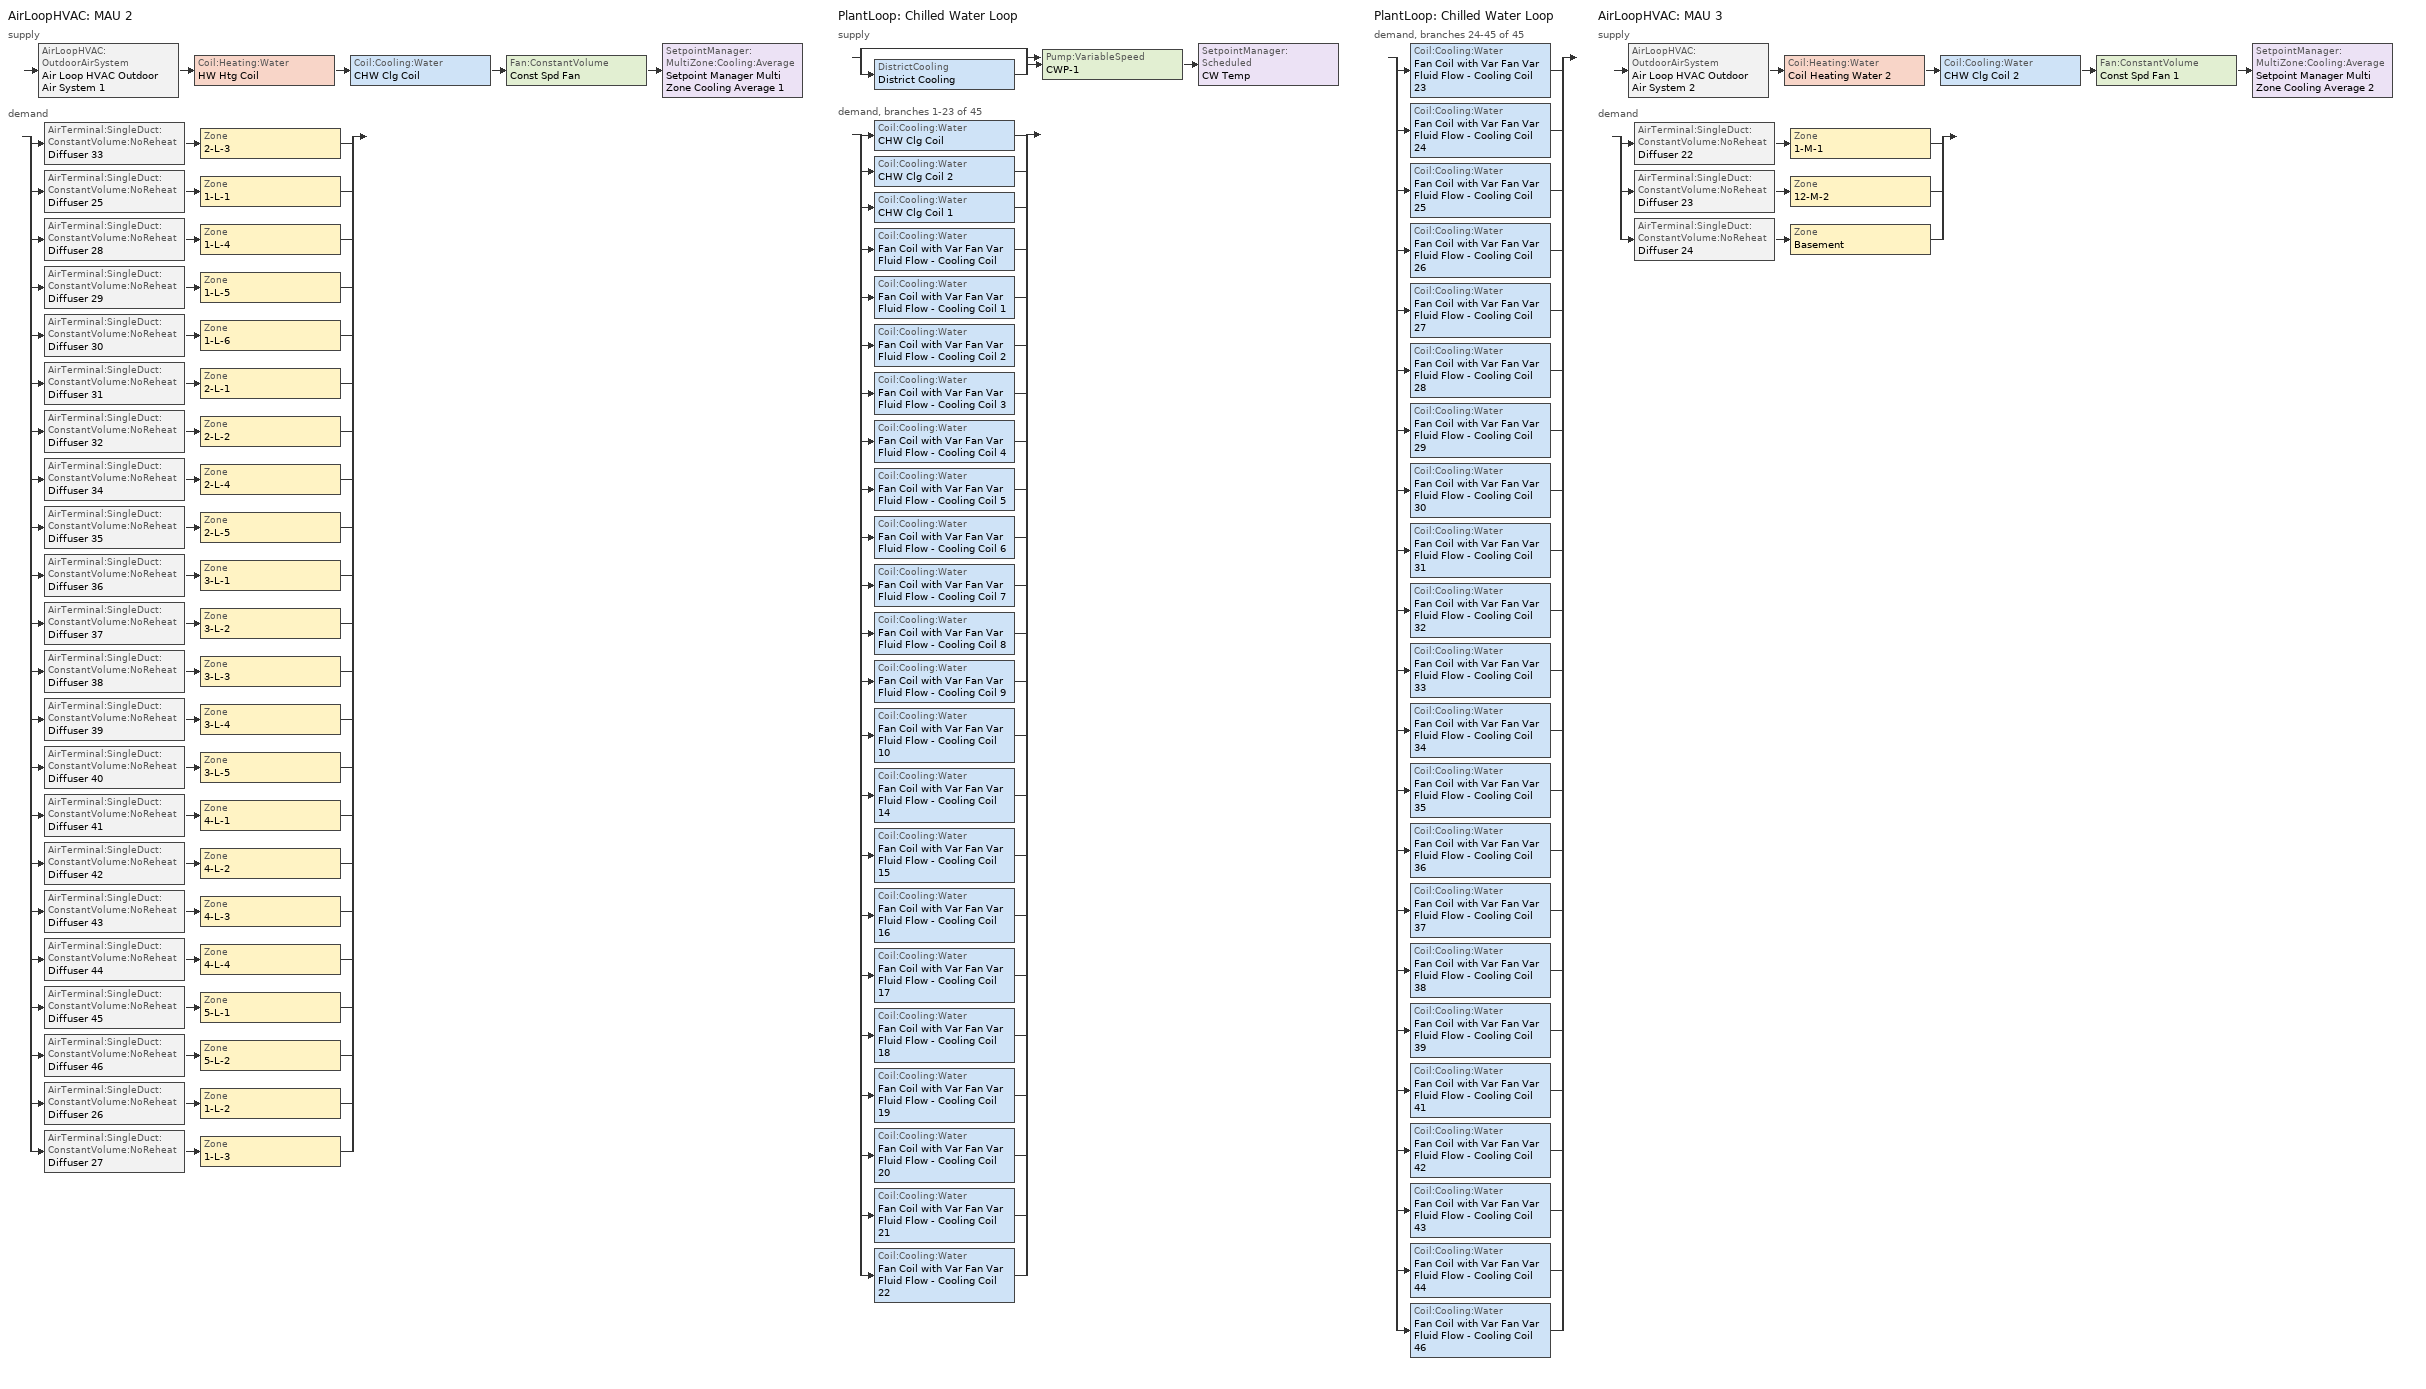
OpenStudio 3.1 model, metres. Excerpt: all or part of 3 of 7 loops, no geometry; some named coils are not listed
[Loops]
AirLoopHVAC 'MAU 2'
 supply: AirLoopHVAC:OutdoorAirSystem 'Air Loop HVAC Outdoor Air System 1' > Coil:Heating:Water 'HW Htg Coil' > Coil:Cooling:Water 'CHW Clg Coil' > Fan:ConstantVolume 'Const Spd Fan' > SetpointManager:MultiZone:Cooling:Average 'Setpoint Manager Multi Zone Cooling Average 1'
 demand: split
  | AirTerminal:SingleDuct:ConstantVolume:NoReheat 'Diffuser 33' > Zone '2-L-3'
  | AirTerminal:SingleDuct:ConstantVolume:NoReheat 'Diffuser 25' > Zone '1-L-1'
  | AirTerminal:SingleDuct:ConstantVolume:NoReheat 'Diffuser 28' > Zone '1-L-4'
  | AirTerminal:SingleDuct:ConstantVolume:NoReheat 'Diffuser 29' > Zone '1-L-5'
  | AirTerminal:SingleDuct:ConstantVolume:NoReheat 'Diffuser 30' > Zone '1-L-6'
  | AirTerminal:SingleDuct:ConstantVolume:NoReheat 'Diffuser 31' > Zone '2-L-1'
  | AirTerminal:SingleDuct:ConstantVolume:NoReheat 'Diffuser 32' > Zone '2-L-2'
  | AirTerminal:SingleDuct:ConstantVolume:NoReheat 'Diffuser 34' > Zone '2-L-4'
  | AirTerminal:SingleDuct:ConstantVolume:NoReheat 'Diffuser 35' > Zone '2-L-5'
  | AirTerminal:SingleDuct:ConstantVolume:NoReheat 'Diffuser 36' > Zone '3-L-1'
  | AirTerminal:SingleDuct:ConstantVolume:NoReheat 'Diffuser 37' > Zone '3-L-2'
  | AirTerminal:SingleDuct:ConstantVolume:NoReheat 'Diffuser 38' > Zone '3-L-3'
  | AirTerminal:SingleDuct:ConstantVolume:NoReheat 'Diffuser 39' > Zone '3-L-4'
  | AirTerminal:SingleDuct:ConstantVolume:NoReheat 'Diffuser 40' > Zone '3-L-5'
  | AirTerminal:SingleDuct:ConstantVolume:NoReheat 'Diffuser 41' > Zone '4-L-1'
  | AirTerminal:SingleDuct:ConstantVolume:NoReheat 'Diffuser 42' > Zone '4-L-2'
  | AirTerminal:SingleDuct:ConstantVolume:NoReheat 'Diffuser 43' > Zone '4-L-3'
  | AirTerminal:SingleDuct:ConstantVolume:NoReheat 'Diffuser 44' > Zone '4-L-4'
  | AirTerminal:SingleDuct:ConstantVolume:NoReheat 'Diffuser 45' > Zone '5-L-1'
  | AirTerminal:SingleDuct:ConstantVolume:NoReheat 'Diffuser 46' > Zone '5-L-2'
  | AirTerminal:SingleDuct:ConstantVolume:NoReheat 'Diffuser 26' > Zone '1-L-2'
  | AirTerminal:SingleDuct:ConstantVolume:NoReheat 'Diffuser 27' > Zone '1-L-3'
PlantLoop 'Chilled Water Loop'
 supply: split
  | bypass
  | DistrictCooling 'District Cooling'
  join > Pump:VariableSpeed 'CWP-1' > SetpointManager:Scheduled 'CW Temp'
 demand, branches 1-23 of 45: split
  | Coil:Cooling:Water 'CHW Clg Coil'
  | Coil:Cooling:Water 'CHW Clg Coil 2'
  | Coil:Cooling:Water 'CHW Clg Coil 1'
  | Coil:Cooling:Water 'Fan Coil with Var Fan Var Fluid Flow - Cooling Coil'
  | Coil:Cooling:Water 'Fan Coil with Var Fan Var Fluid Flow - Cooling Coil 1'
  | Coil:Cooling:Water 'Fan Coil with Var Fan Var Fluid Flow - Cooling Coil 2'
  | Coil:Cooling:Water 'Fan Coil with Var Fan Var Fluid Flow - Cooling Coil 3'
  | Coil:Cooling:Water 'Fan Coil with Var Fan Var Fluid Flow - Cooling Coil 4'
  | Coil:Cooling:Water 'Fan Coil with Var Fan Var Fluid Flow - Cooling Coil 5'
  | Coil:Cooling:Water 'Fan Coil with Var Fan Var Fluid Flow - Cooling Coil 6'
  | Coil:Cooling:Water 'Fan Coil with Var Fan Var Fluid Flow - Cooling Coil 7'
  | Coil:Cooling:Water 'Fan Coil with Var Fan Var Fluid Flow - Cooling Coil 8'
  | Coil:Cooling:Water 'Fan Coil with Var Fan Var Fluid Flow - Cooling Coil 9'
  | Coil:Cooling:Water 'Fan Coil with Var Fan Var Fluid Flow - Cooling Coil 10'
  | Coil:Cooling:Water 'Fan Coil with Var Fan Var Fluid Flow - Cooling Coil 14'
  | Coil:Cooling:Water 'Fan Coil with Var Fan Var Fluid Flow - Cooling Coil 15'
  | Coil:Cooling:Water 'Fan Coil with Var Fan Var Fluid Flow - Cooling Coil 16'
  | Coil:Cooling:Water 'Fan Coil with Var Fan Var Fluid Flow - Cooling Coil 17'
  | Coil:Cooling:Water 'Fan Coil with Var Fan Var Fluid Flow - Cooling Coil 18'
  | Coil:Cooling:Water 'Fan Coil with Var Fan Var Fluid Flow - Cooling Coil 19'
  | Coil:Cooling:Water 'Fan Coil with Var Fan Var Fluid Flow - Cooling Coil 20'
  | Coil:Cooling:Water 'Fan Coil with Var Fan Var Fluid Flow - Cooling Coil 21'
  | Coil:Cooling:Water 'Fan Coil with Var Fan Var Fluid Flow - Cooling Coil 22'
PlantLoop 'Chilled Water Loop'
 demand, branches 24-45 of 45: split
  | Coil:Cooling:Water 'Fan Coil with Var Fan Var Fluid Flow - Cooling Coil 23'
  | Coil:Cooling:Water 'Fan Coil with Var Fan Var Fluid Flow - Cooling Coil 24'
  | Coil:Cooling:Water 'Fan Coil with Var Fan Var Fluid Flow - Cooling Coil 25'
  | Coil:Cooling:Water 'Fan Coil with Var Fan Var Fluid Flow - Cooling Coil 26'
  | Coil:Cooling:Water 'Fan Coil with Var Fan Var Fluid Flow - Cooling Coil 27'
  | Coil:Cooling:Water 'Fan Coil with Var Fan Var Fluid Flow - Cooling Coil 28'
  | Coil:Cooling:Water 'Fan Coil with Var Fan Var Fluid Flow - Cooling Coil 29'
  | Coil:Cooling:Water 'Fan Coil with Var Fan Var Fluid Flow - Cooling Coil 30'
  | Coil:Cooling:Water 'Fan Coil with Var Fan Var Fluid Flow - Cooling Coil 31'
  | Coil:Cooling:Water 'Fan Coil with Var Fan Var Fluid Flow - Cooling Coil 32'
  | Coil:Cooling:Water 'Fan Coil with Var Fan Var Fluid Flow - Cooling Coil 33'
  | Coil:Cooling:Water 'Fan Coil with Var Fan Var Fluid Flow - Cooling Coil 34'
  | Coil:Cooling:Water 'Fan Coil with Var Fan Var Fluid Flow - Cooling Coil 35'
  | Coil:Cooling:Water 'Fan Coil with Var Fan Var Fluid Flow - Cooling Coil 36'
  | Coil:Cooling:Water 'Fan Coil with Var Fan Var Fluid Flow - Cooling Coil 37'
  | Coil:Cooling:Water 'Fan Coil with Var Fan Var Fluid Flow - Cooling Coil 38'
  | Coil:Cooling:Water 'Fan Coil with Var Fan Var Fluid Flow - Cooling Coil 39'
  | Coil:Cooling:Water 'Fan Coil with Var Fan Var Fluid Flow - Cooling Coil 41'
  | Coil:Cooling:Water 'Fan Coil with Var Fan Var Fluid Flow - Cooling Coil 42'
  | Coil:Cooling:Water 'Fan Coil with Var Fan Var Fluid Flow - Cooling Coil 43'
  | Coil:Cooling:Water 'Fan Coil with Var Fan Var Fluid Flow - Cooling Coil 44'
  | Coil:Cooling:Water 'Fan Coil with Var Fan Var Fluid Flow - Cooling Coil 46'
AirLoopHVAC 'MAU 3'
 supply: AirLoopHVAC:OutdoorAirSystem 'Air Loop HVAC Outdoor Air System 2' > Coil:Heating:Water 'Coil Heating Water 2' > Coil:Cooling:Water 'CHW Clg Coil 2' > Fan:ConstantVolume 'Const Spd Fan 1' > SetpointManager:MultiZone:Cooling:Average 'Setpoint Manager Multi Zone Cooling Average 2'
 demand: split
  | AirTerminal:SingleDuct:ConstantVolume:NoReheat 'Diffuser 22' > Zone '1-M-1'
  | AirTerminal:SingleDuct:ConstantVolume:NoReheat 'Diffuser 23' > Zone '12-M-2'
  | AirTerminal:SingleDuct:ConstantVolume:NoReheat 'Diffuser 24' > Zone 'Basement'
[Sizing:Zone] Zone Cooling Design Supply Air Temperature Input Method=SupplyAirTemperature; Zone Cooling Design Supply Air Temperature {C}=12.7778; Zone Cooling Design Supply Air Temperature Difference {deltaC}=11.11; Zone Heating Design Supply Air Temperature Input Method=SupplyAirTemperature; Zone Heating Design Supply Air Temperature {C}=30; Zone Heating Design Supply Air Temperature Difference {deltaC}=11.11; Zone Cooling Design Supply Air Humidity Ratio {kg-H2O/kg-air}=0.0085; Zone Heating Design Supply Air Humidity Ratio {kg-H2O/kg-air}=0.008; Cooling Design Air Flow Method=DesignDay; Cooling Design Air Flow Rate {m3/s}=0.142056; Cooling Minimum Air Flow per Zone Floor Area {m3/s-m2}=0.0880872; Cooling Minimum Air Flow {m3/s}=0.141867; Heating Design Air Flow Method=DesignDay; Heating Design Air Flow Rate {m3/s}=0.142056; Heating Maximum Air Flow per Zone Floor Area {m3/s-m2}=0.235001; Heating Maximum Air Flow {m3/s}=0.141867; Account for Dedicated Outdoor Air System=No; Dedicated Outdoor Air System Control Strategy=NeutralSupplyAir; Dedicated Outdoor Air Low Setpoint Temperature for Design {C}=autosize; Dedicated Outdoor Air High Setpoint Temperature for Design {C}=autosize
1-L-1; 1-L-2; 1-L-3; 12-M-2; 1-L-5; 1-L-4; 1-L-6; 1-M-1; 2-L-2; 2-L-5; 2-L-1; 2-L-4; 2-L-3; 3-L-4; 3-L-3; 3-L-2; 3-L-1; 3-L-5; 4-L-2; 4-L-1; 4-L-3; 4-L-4; 5-L-1; 5-L-2; Basement
[Zone equipment]
1-L-1: Fan Coil with Var Fan Var Fluid Flow, Diffuser 25, Natural Ventilation
1-L-2: Fan Coil with Var Fan Var Fluid Flow 27, Diffuser 26, Natural Ventilation 40
1-L-3: Fan Coil with Var Fan Var Fluid Flow 28, Diffuser 27, Natural Ventilation 22
12-M-2: Diffuser 23, Natural Ventilation 31
1-L-5: Fan Coil with Var Fan Var Fluid Flow 36, Diffuser 29, Natural Ventilation 39
1-L-4: Fan Coil with Var Fan Var Fluid Flow 33, Diffuser 28, Natural Ventilation 24
1-L-6: Fan Coil with Var Fan Var Fluid Flow 39, Diffuser 30, Natural Ventilation 26
1-M-1: Diffuser 22, Natural Ventilation 41
2-L-2: Fan Coil with Var Fan Var Fluid Flow 46, Diffuser 32, Natural Ventilation 32
2-L-5: Fan Coil with Var Fan Var Fluid Flow 41, Diffuser 35, Natural Ventilation 25
2-L-1: Fan Coil with Var Fan Var Fluid Flow 34, Diffuser 31, Natural Ventilation 27
2-L-4: Fan Coil with Var Fan Var Fluid Flow 20, Diffuser 34, Natural Ventilation 44
2-L-3: Fan Coil with Var Fan Var Fluid Flow 14, Diffuser 33, Natural Ventilation 36
3-L-4: Fan Coil with Var Fan Var Fluid Flow 25, Diffuser 39, Natural Ventilation 35
3-L-3: Fan Coil with Var Fan Var Fluid Flow 6, Diffuser 38, Natural Ventilation 38
3-L-2: Fan Coil with Var Fan Var Fluid Flow 15, Diffuser 37, Natural Ventilation 10
3-L-1: Fan Coil with Var Fan Var Fluid Flow 21, Diffuser 36, Natural Ventilation 6
3-L-5: Fan Coil with Var Fan Var Fluid Flow 17, Diffuser 40, Natural Ventilation 8
4-L-2: Fan Coil with Var Fan Var Fluid Flow 24, Diffuser 42, Natural Ventilation 2
4-L-1: Fan Coil with Var Fan Var Fluid Flow 26, Diffuser 41, Natural Ventilation 16
4-L-3: Fan Coil with Var Fan Var Fluid Flow 5, Diffuser 43, Natural Ventilation 17
4-L-4: Fan Coil with Var Fan Var Fluid Flow 19, Diffuser 44, Natural Ventilation 3
5-L-1: Diffuser 45, Natural Ventilation 14
5-L-2: Fan Coil with Var Fan Var Fluid Flow 3, Diffuser 46, Natural Ventilation 13
Basement: Diffuser 24, Natural Ventilation 9
[AirLoopHVAC] Design Return Air Flow Fraction of Supply Air Flow=1
Name | Availability Schedule | Design Supply Air Flow Rate {m3/s}
MAU 2 | Always On Discrete | 1.97274
MAU 3 | Always On Discrete 1 | 0.235974
[Sizing:System] Type of Load to Size On=Sensible; Central Heating Maximum System Air Flow Ratio=0.3; Preheat Design Temperature {C}=7; Preheat Design Humidity Ratio {kg-H2O/kg-Air}=0.008; Precool Design Temperature {C}=12.8; Precool Design Humidity Ratio {kg-H2O/kg-Air}=0.008; Central Cooling Design Supply Air Temperature {C}=12.8; Central Heating Design Supply Air Temperature {C}=12.8; Sizing Option=NonCoincident; 100% Outdoor Air in Cooling=Yes; 100% Outdoor Air in Heating=Yes; Central Cooling Design Supply Air Humidity Ratio {kg-H2O/kg-Air}=0.0085; Central Heating Design Supply Air Humidity Ratio {kg-H2O/kg-Air}=0.008; Cooling Design Air Flow Method=DesignDay; Cooling Design Air Flow Rate {m3/s}=0; Heating Design Air Flow Method=DesignDay; Heating Design Air Flow Rate {m3/s}=0; System Outdoor Air Method=ZoneSum; Zone Maximum Outdoor Air Fraction=1; Cooling Supply Air Flow Rate Per Floor Area {m3/s-m2}=0.00996765; Cooling Fraction of Autosized Cooling Supply Air Flow Rate=1; Cooling Supply Air Flow Rate Per Unit Cooling Capacity {m3/s-W}=3.94755e-05; Heating Supply Air Flow Rate Per Floor Area {m3/s-m2}=0.00996765; Heating Fraction of Autosized Heating Supply Air Flow Rate=1; Heating Fraction of Autosized Cooling Supply Air Flow Rate=1; Heating Supply Air Flow Rate Per Unit Heating Capacity {m3/s-W}=3.15882e-05; Cooling Design Capacity Method=CoolingDesignCapacity; Cooling Design Capacity Per Floor Area {W/m2}=234.7; Fraction of Autosized Cooling Design Capacity=1; Heating Design Capacity Method=HeatingDesignCapacity; Heating Design Capacity Per Floor Area {W/m2}=157; Fraction of Autosized Heating Design Capacity=1; Central Cooling Capacity Control Method=OnOff
Name | Design Outdoor Air Flow Rate {m3/s} | Cooling Design Capacity {W} | Heating Design Capacity {W}
MAU 2 | Autosize | autosize | autosize
MAU 2 | 1.97274 | autosize | autosize
MAU 3 | 0.235974 | 4102.99 | 15532.8
MAU 2 | 1.97274 | 33117 | 122152
[Controller:OutdoorAir] Economizer Control Type=DifferentialDryBulb; Economizer Control Action Type=ModulateFlow; Economizer Maximum Limit Dry-Bulb Temperature {C}=28; Economizer Maximum Limit Enthalpy {J/kg}=64000; Economizer Minimum Limit Dry-Bulb Temperature {C}=-100; Lockout Type=NoLockout; Minimum Limit Type=FixedMinimum; High Humidity Control=No; Heat Recovery Bypass Control Type=BypassWhenWithinEconomizerLimits
Name | Minimum Outdoor Air Flow Rate {m3/s} | Maximum Outdoor Air Flow Rate {m3/s} | Controller Mechanical Ventilation
Controller Outdoor Air 1 | 1.97227 | 1.97274 | Controller Mechanical Ventilation 1
Controller Outdoor Air 2 | 0.235502 | 0.235974 | Controller Mechanical Ventilation 2
[Controller:MechanicalVentilation] Availability Schedule=Always On Discrete; System Outdoor Air Method=ZoneSum
Controller Mechanical Ventilation 1; Controller Mechanical Ventilation 2
[AirLoopHVAC:OutdoorAirSystem]
Name | Controller
Air Loop HVAC Outdoor Air System 1 | Controller Outdoor Air 1
Air Loop HVAC Outdoor Air System 2 | Controller Outdoor Air 2
[PlantLoop]
Chilled Water Loop: Glycol Concentration=20; Plant Loop Volume {m3}=Autocalculate; Load Distribution Scheme=Optimal
[Sizing:Plant]
Chilled Water Loop: Loop Type=Cooling; Design Loop Exit Temperature {C}=7.22; Loop Design Temperature Difference {deltaC}=6.67; Sizing Option=NonCoincident; Zone Timesteps in Averaging Window=1; Coincident Sizing Factor Mode=None
[SetpointManager:Scheduled]
CW Temp: Control Variable=Temperature; Schedule=CW Temp
[Fan:ConstantVolume] Availability Schedule=Always On Discrete hvac_library
Name | Pressure Rise {Pa} | Maximum Flow Rate {m3/s}
Const Spd Fan | 281.47 | 1.97274
Const Spd Fan 1 | 186.817 | 0.235974
[DistrictCooling]
District Cooling: Nominal Capacity {W}=1e+06
[Coil:Heating:Water] Rated Inlet Water Temperature {C}=82.2222; Rated Inlet Air Temperature {C}=-18.8889; Rated Outlet Water Temperature {C}=71.1111
Name | Availability Schedule | U-Factor Times Area Value {W/K} | Maximum Water Flow Rate {m3/s} | Rated Capacity {W} | Rated Outlet Air Temperature {C}
Coil Heating Water 2 | Always On Discrete | Autosize | 0.000820173 | 1.55328e+07 | 35.5556
HW Htg Coil | Always On Discrete hvac_library |  | 0.00454249 | 1.22152e+08 | 35.4444
[Controller:WaterCoil] Minimum Actuated Flow {m3/s}=0
Name | Water Coil | Action
Controller Water Coil 6 | Coil Heating Water 2 | Normal
Controller Water Coil 7 | CHW Clg Coil | Reverse
Controller Water Coil 5 | HW Htg Coil | Normal
Controller Water Coil 8 | CHW Clg Coil 2 | Reverse
Controller Water Coil 4 | CHW Clg Coil 1 | Reverse
[Coil:Cooling:Water] Availability Schedule=Always On Discrete hvac_library; Design Inlet Water Temperature {C}=6.66667
Name | Design Water Flow Rate {m3/s} | Design Air Flow Rate {m3/s} | Design Inlet Air Temperature {C} | Design Outlet Air Temperature {C} | Design Inlet Air Humidity Ratio {kg-H2O/kg-air}
CHW Clg Coil | 0.00145107 | 1.97274 | 31.6667 | 14.3333
CHW Clg Coil 1 | 0.00145107 | 1.97274 | 31.6667 | 14.3333 | Autosize
CHW Clg Coil 2 | 0.000220816 | 0.235974 | 31.6667 | 14.3333
Fan Coil with Var Fan Var Fluid Flow - Cooling Coil; Fan Coil with Var Fan Var Fluid Flow - Cooling Coil 38 | 0.000460558 |  | Autosize | Autosize | Autosize
Fan Coil with Var Fan Var Fluid Flow - Cooling Coil 1; Fan Coil with Var Fan Var Fluid Flow - Cooling Coil 3; Fan Coil with Var Fan Var Fluid Flow - Cooling Coil 5; Fan Coil with Var Fan Var Fluid Flow - Cooling Coil 6; Fan Coil with Var Fan Var Fluid Flow - Cooling Coil 8; Fan Coil with Var Fan Var Fluid Flow - Cooling Coil 10; Fan Coil with Var Fan Var Fluid Flow - Cooling Coil 15; Fan Coil with Var Fan Var Fluid Flow - Cooling Coil 16; Fan Coil with Var Fan Var Fluid Flow - Cooling Coil 18; Fan Coil with Var Fan Var Fluid Flow - Cooling Coil 19; Fan Coil with Var Fan Var Fluid Flow - Cooling Coil 20; Fan Coil with Var Fan Var Fluid Flow - Cooling Coil 22; Fan Coil with Var Fan Var Fluid Flow - Cooling Coil 23; Fan Coil with Var Fan Var Fluid Flow - Cooling Coil 25; Fan Coil with Var Fan Var Fluid Flow - Cooling Coil 26; Fan Coil with Var Fan Var Fluid Flow - Cooling Coil 29; Fan Coil with Var Fan Var Fluid Flow - Cooling Coil 32; Fan Coil with Var Fan Var Fluid Flow - Cooling Coil 33; Fan Coil with Var Fan Var Fluid Flow - Cooling Coil 41; Fan Coil with Var Fan Var Fluid Flow - Cooling Coil 42; Fan Coil with Var Fan Var Fluid Flow - Cooling Coil 44; Fan Coil with Var Fan Var Fluid Flow - Cooling Coil 46 | 0.000492104 |  | Autosize | Autosize | Autosize
Fan Coil with Var Fan Var Fluid Flow - Cooling Coil 2; Fan Coil with Var Fan Var Fluid Flow - Cooling Coil 14; Fan Coil with Var Fan Var Fluid Flow - Cooling Coil 21; Fan Coil with Var Fan Var Fluid Flow - Cooling Coil 43 | 0.000151416 |  | Autosize | Autosize | Autosize
Fan Coil with Var Fan Var Fluid Flow - Cooling Coil 4; Fan Coil with Var Fan Var Fluid Flow - Cooling Coil 24 | 7.57082e-05 |  | Autosize | Autosize | Autosize
Fan Coil with Var Fan Var Fluid Flow - Cooling Coil 7; Fan Coil with Var Fan Var Fluid Flow - Cooling Coil 9; Fan Coil with Var Fan Var Fluid Flow - Cooling Coil 17; Fan Coil with Var Fan Var Fluid Flow - Cooling Coil 34 | 0.000454249 |  | Autosize | Autosize | Autosize
Fan Coil with Var Fan Var Fluid Flow - Cooling Coil 27; Fan Coil with Var Fan Var Fluid Flow - Cooling Coil 28; Fan Coil with Var Fan Var Fluid Flow - Cooling Coil 35; Fan Coil with Var Fan Var Fluid Flow - Cooling Coil 37 | 0.000189271 |  | Autosize | Autosize | Autosize
Fan Coil with Var Fan Var Fluid Flow - Cooling Coil 30; Fan Coil with Var Fan Var Fluid Flow - Cooling Coil 39 | 0.000416395 |  | Autosize | Autosize | Autosize
Fan Coil with Var Fan Var Fluid Flow - Cooling Coil 31; Fan Coil with Var Fan Var Fluid Flow - Cooling Coil 36 | 0.000157725 |  | Autosize | Autosize | Autosize
[Pump:VariableSpeed]
CWP-1: Rated Flow Rate {m3/s}=0.0170344; Rated Pump Head {Pa}=179344; Rated Power Consumption {W}=5592.75; Motor Efficiency=0.91; Skin Loss Radiative Fraction=0.5; Design Power Sizing Method=PowerPerFlowPerPressure; Design Electric Power per Unit Flow Rate {W/(m3/s)}=348701.1; Design Shaft Power per Unit Flow Rate per Unit Head {W-s/m3-Pa}=1.28205; Design Minimum Flow Rate Fraction=0
[ZoneHVAC:FourPipeFanCoil] Availability Schedule=Always On Discrete hvac_library; Capacity Control Method=VariableFanVariableFlow; Minimum Supply Air Temperature in Cooling Mode {C}=Autosize; Maximum Supply Air Temperature in Heating Mode {C}=Autosize
Name | Maximum Supply Air Flow Rate {m3/s} | Maximum Outdoor Air Flow Rate {m3/s} | Supply Air Fan | Cooling Coil | Maximum Cold Water Flow Rate {m3/s} | Heating Coil | Maximum Hot Water Flow Rate {m3/s}
Fan Coil with Var Fan Var Fluid Flow | 0.71736 | 0 | Fan Coil with Var Fan Var Fluid Flow - Fan | Fan Coil with Var Fan Var Fluid Flow - Cooling Coil | 0.000460558 | Fan Coil with Var Fan Var Fluid Flow - Heating Coil | 0.000460558
Fan Coil with Var Fan Var Fluid Flow 1 | 0.835347 | 0 | Fan Coil with Var Fan Var Fluid Flow - Fan 1 | Fan Coil with Var Fan Var Fluid Flow - Cooling Coil 1 | 0.000492104 | Fan Coil with Var Fan Var Fluid Flow - Heating Coil 1 | 0.000492104
Fan Coil with Var Fan Var Fluid Flow 2 | 0.259571 | 0 | Fan Coil with Var Fan Var Fluid Flow - Fan 2 | Fan Coil with Var Fan Var Fluid Flow - Cooling Coil 2 | 0.000151416 | Fan Coil with Var Fan Var Fluid Flow - Heating Coil 2 | 0.000151416
Fan Coil with Var Fan Var Fluid Flow 3 | 0.835347 | 0 | Fan Coil with Var Fan Var Fluid Flow - Fan 3 | Fan Coil with Var Fan Var Fluid Flow - Cooling Coil 3 | 0.000492104 | Fan Coil with Var Fan Var Fluid Flow - Heating Coil 3 | 0.000492104
Fan Coil with Var Fan Var Fluid Flow 4 | 0.129786 | 0 | Fan Coil with Var Fan Var Fluid Flow - Fan 4 | Fan Coil with Var Fan Var Fluid Flow - Cooling Coil 4 | 7.57082e-05 | Fan Coil with Var Fan Var Fluid Flow - Heating Coil 4 | 7.57082e-05
Fan Coil with Var Fan Var Fluid Flow 5 | 0.835347 | 0 | Fan Coil with Var Fan Var Fluid Flow - Fan 5 | Fan Coil with Var Fan Var Fluid Flow - Cooling Coil 5 | 0.000492104 | Fan Coil with Var Fan Var Fluid Flow - Heating Coil 5 | 0.000492104
Fan Coil with Var Fan Var Fluid Flow 6 | 0.835347 | 0 | Fan Coil with Var Fan Var Fluid Flow - Fan 6 | Fan Coil with Var Fan Var Fluid Flow - Cooling Coil 6 | 0.000492104 | Fan Coil with Var Fan Var Fluid Flow - Heating Coil 6 | 0.000492104
Fan Coil with Var Fan Var Fluid Flow 7 | 0.785792 | 0 | Fan Coil with Var Fan Var Fluid Flow - Fan 7 | Fan Coil with Var Fan Var Fluid Flow - Cooling Coil 7 | 0.000454249 | Fan Coil with Var Fan Var Fluid Flow - Heating Coil 7 | 0.000454249
Fan Coil with Var Fan Var Fluid Flow 8 | 0.835347 | 0 | Fan Coil with Var Fan Var Fluid Flow - Fan 8 | Fan Coil with Var Fan Var Fluid Flow - Cooling Coil 8 | 0.000492104 | Fan Coil with Var Fan Var Fluid Flow - Heating Coil 8 | 0.000492104
Fan Coil with Var Fan Var Fluid Flow 9 | 0.785792 | 0 | Fan Coil with Var Fan Var Fluid Flow - Fan 9 | Fan Coil with Var Fan Var Fluid Flow - Cooling Coil 9 | 0.000454249 | Fan Coil with Var Fan Var Fluid Flow - Heating Coil 9 | 0.000454249
Fan Coil with Var Fan Var Fluid Flow 10 | 0.835347 | autosize | Fan Coil with Var Fan Var Fluid Flow - Fan 10 | Fan Coil with Var Fan Var Fluid Flow - Cooling Coil 10 | 0.000492104 | Fan Coil with Var Fan Var Fluid Flow - Heating Coil 10 | 0.000492104
Fan Coil with Var Fan Var Fluid Flow 14 | 0.259571 | 0 | Fan Coil with Var Fan Var Fluid Flow - Fan 14 | Fan Coil with Var Fan Var Fluid Flow - Cooling Coil 14 | 0.000151416 | Fan Coil with Var Fan Var Fluid Flow - Heating Coil 14 | 0.000151416
Fan Coil with Var Fan Var Fluid Flow 15 | 0.835347 | autosize | Fan Coil with Var Fan Var Fluid Flow - Fan 15 | Fan Coil with Var Fan Var Fluid Flow - Cooling Coil 15 | 0.000492104 | Fan Coil with Var Fan Var Fluid Flow - Heating Coil 15 | 0.000492104
Fan Coil with Var Fan Var Fluid Flow 16 | 0.835347 | autosize | Fan Coil with Var Fan Var Fluid Flow - Fan 16 | Fan Coil with Var Fan Var Fluid Flow - Cooling Coil 16 | 0.000492104 | Fan Coil with Var Fan Var Fluid Flow - Heating Coil 16 | 0.000492104
Fan Coil with Var Fan Var Fluid Flow 17 | 0.785792 | 0 | Fan Coil with Var Fan Var Fluid Flow - Fan 17 | Fan Coil with Var Fan Var Fluid Flow - Cooling Coil 17 | 0.000454249 | Fan Coil with Var Fan Var Fluid Flow - Heating Coil 17 | 0.000454249
Fan Coil with Var Fan Var Fluid Flow 18 | 0.835347 | 0 | Fan Coil with Var Fan Var Fluid Flow - Fan 18 | Fan Coil with Var Fan Var Fluid Flow - Cooling Coil 18 | 0.000492104 | Fan Coil with Var Fan Var Fluid Flow - Heating Coil 18 | 0.000492104
Fan Coil with Var Fan Var Fluid Flow 19 | 0.835347 | 0 | Fan Coil with Var Fan Var Fluid Flow - Fan 19 | Fan Coil with Var Fan Var Fluid Flow - Cooling Coil 19 | 0.000492104 | Fan Coil with Var Fan Var Fluid Flow - Heating Coil 19 | 0.000492104
Fan Coil with Var Fan Var Fluid Flow 20 | 0.835347 | 0 | Fan Coil with Var Fan Var Fluid Flow - Fan 20 | Fan Coil with Var Fan Var Fluid Flow - Cooling Coil 20 | 0.000492104 | Fan Coil with Var Fan Var Fluid Flow - Heating Coil 20 | 0.000492104
Fan Coil with Var Fan Var Fluid Flow 21 | 0.259571 | 0 | Fan Coil with Var Fan Var Fluid Flow - Fan 21 | Fan Coil with Var Fan Var Fluid Flow - Cooling Coil 21 | 0.000151416 | Fan Coil with Var Fan Var Fluid Flow - Heating Coil 21 | 0.000151416
Fan Coil with Var Fan Var Fluid Flow 22 | 0.835347 | autosize | Fan Coil with Var Fan Var Fluid Flow - Fan 22 | Fan Coil with Var Fan Var Fluid Flow - Cooling Coil 22 | 0.000492104 | Fan Coil with Var Fan Var Fluid Flow - Heating Coil 22 | 0.000492104
Fan Coil with Var Fan Var Fluid Flow 23 | 0.835347 | autosize | Fan Coil with Var Fan Var Fluid Flow - Fan 23 | Fan Coil with Var Fan Var Fluid Flow - Cooling Coil 23 | 0.000492104 | Fan Coil with Var Fan Var Fluid Flow - Heating Coil 23 | 0.000492104
Fan Coil with Var Fan Var Fluid Flow 24 | 0.129786 | 0 | Fan Coil with Var Fan Var Fluid Flow - Fan 24 | Fan Coil with Var Fan Var Fluid Flow - Cooling Coil 24 | 7.57082e-05 | Fan Coil with Var Fan Var Fluid Flow - Heating Coil 24 | 7.57082e-05
Fan Coil with Var Fan Var Fluid Flow 25 | 0.835347 | 0 | Fan Coil with Var Fan Var Fluid Flow - Fan 25 | Fan Coil with Var Fan Var Fluid Flow - Cooling Coil 25 | 0.000492104 | Fan Coil with Var Fan Var Fluid Flow - Heating Coil 25 | 0.000492104
Fan Coil with Var Fan Var Fluid Flow 26 | 0.835347 | 0 | Fan Coil with Var Fan Var Fluid Flow - Fan 26 | Fan Coil with Var Fan Var Fluid Flow - Cooling Coil 26 | 0.000492104 | Fan Coil with Var Fan Var Fluid Flow - Heating Coil 26 | 0.000492104
Fan Coil with Var Fan Var Fluid Flow 27 | 0.339802 | 0 | Fan Coil with Var Fan Var Fluid Flow - Fan 27 | Fan Coil with Var Fan Var Fluid Flow - Cooling Coil 27 | 0.000189271 | Fan Coil with Var Fan Var Fluid Flow - Heating Coil 27 | 0.000189271
Fan Coil with Var Fan Var Fluid Flow 28 | 0.339802 | 0 | Fan Coil with Var Fan Var Fluid Flow - Fan 28 | Fan Coil with Var Fan Var Fluid Flow - Cooling Coil 28 | 0.000189271 | Fan Coil with Var Fan Var Fluid Flow - Heating Coil 28 | 0.000189271
Fan Coil with Var Fan Var Fluid Flow 29 | 0.835347 | 0 | Fan Coil with Var Fan Var Fluid Flow - Fan 29 | Fan Coil with Var Fan Var Fluid Flow - Cooling Coil 29 | 0.000492104 | Fan Coil with Var Fan Var Fluid Flow - Heating Coil 29 | 0.000492104
Fan Coil with Var Fan Var Fluid Flow 30 | 0.705561 | 0 | Fan Coil with Var Fan Var Fluid Flow - Fan 30 | Fan Coil with Var Fan Var Fluid Flow - Cooling Coil 30 | 0.000416395 | Fan Coil with Var Fan Var Fluid Flow - Heating Coil 30 | 0.000416395
Fan Coil with Var Fan Var Fluid Flow 31 | 0.252492 | autosize | Fan Coil with Var Fan Var Fluid Flow - Fan 31 | Fan Coil with Var Fan Var Fluid Flow - Cooling Coil 31 | 0.000157725 | Fan Coil with Var Fan Var Fluid Flow - Heating Coil 31 | 0.000157725
Fan Coil with Var Fan Var Fluid Flow 32 | 0.835347 | 0 | Fan Coil with Var Fan Var Fluid Flow - Fan 32 | Fan Coil with Var Fan Var Fluid Flow - Cooling Coil 32 | 0.000492104 | Fan Coil with Var Fan Var Fluid Flow - Heating Coil 32 | 0.000492104
Fan Coil with Var Fan Var Fluid Flow 33 | 0.835347 | 0 | Fan Coil with Var Fan Var Fluid Flow - Fan 33 | Fan Coil with Var Fan Var Fluid Flow - Cooling Coil 33 | 0.000492104 | Fan Coil with Var Fan Var Fluid Flow - Heating Coil 33 | 0.000492104
Fan Coil with Var Fan Var Fluid Flow 34 | 0.783433 | 0 | Fan Coil with Var Fan Var Fluid Flow - Fan 34 | Fan Coil with Var Fan Var Fluid Flow - Cooling Coil 34 | 0.000454249 | Fan Coil with Var Fan Var Fluid Flow - Heating Coil 34 | 0.000454249
Fan Coil with Var Fan Var Fluid Flow 35 | 0.339802 | 0 | Fan Coil with Var Fan Var Fluid Flow - Fan 35 | Fan Coil with Var Fan Var Fluid Flow - Cooling Coil 35 | 0.000189271 | Fan Coil with Var Fan Var Fluid Flow - Heating Coil 35 | 0.000189271
Fan Coil with Var Fan Var Fluid Flow 36 | 0.252492 | 0 | Fan Coil with Var Fan Var Fluid Flow - Fan 36 | Fan Coil with Var Fan Var Fluid Flow - Cooling Coil 36 | 0.000157725 | Fan Coil with Var Fan Var Fluid Flow - Heating Coil 36 | 0.000157725
Fan Coil with Var Fan Var Fluid Flow 37 | 0.339802 | 0 | Fan Coil with Var Fan Var Fluid Flow - Fan 37 | Fan Coil with Var Fan Var Fluid Flow - Cooling Coil 37 | 0.000189271 | Fan Coil with Var Fan Var Fluid Flow - Heating Coil 37 | 0.000189271
Fan Coil with Var Fan Var Fluid Flow 38 | 0.71736 | 0 | Fan Coil with Var Fan Var Fluid Flow - Fan 38 | Fan Coil with Var Fan Var Fluid Flow - Cooling Coil 38 | 0.000460558 | Fan Coil with Var Fan Var Fluid Flow - Heating Coil 38 | 0.000460558
Fan Coil with Var Fan Var Fluid Flow 39 | 0.705561 | 0 | Fan Coil with Var Fan Var Fluid Flow - Fan 39 | Fan Coil with Var Fan Var Fluid Flow - Cooling Coil 39 | 0.000416395 | Fan Coil with Var Fan Var Fluid Flow - Heating Coil 39 | 0.000416395
Fan Coil with Var Fan Var Fluid Flow 41 | 0.835347 | autosize | Fan Coil with Var Fan Var Fluid Flow - Fan 41 | Fan Coil with Var Fan Var Fluid Flow - Cooling Coil 41 | 0.000492104 | Fan Coil with Var Fan Var Fluid Flow - Heating Coil 41 | 0.000492104
Fan Coil with Var Fan Var Fluid Flow 42 | 0.835347 | 0 | Fan Coil with Var Fan Var Fluid Flow - Fan 42 | Fan Coil with Var Fan Var Fluid Flow - Cooling Coil 42 | 0.000492104 | Fan Coil with Var Fan Var Fluid Flow - Heating Coil 42 | 0.000492104
Fan Coil with Var Fan Var Fluid Flow 43 | 0.259571 | 0 | Fan Coil with Var Fan Var Fluid Flow - Fan 43 | Fan Coil with Var Fan Var Fluid Flow - Cooling Coil 43 | 0.000151416 | Fan Coil with Var Fan Var Fluid Flow - Heating Coil 43 | 0.000151416
Fan Coil with Var Fan Var Fluid Flow 44 | 0.835347 | 0 | Fan Coil with Var Fan Var Fluid Flow - Fan 44 | Fan Coil with Var Fan Var Fluid Flow - Cooling Coil 44 | 0.000492104 | Fan Coil with Var Fan Var Fluid Flow - Heating Coil 44 | 0.000492104
Fan Coil with Var Fan Var Fluid Flow 46 | 0.835347 | 0 | Fan Coil with Var Fan Var Fluid Flow - Fan 46 | Fan Coil with Var Fan Var Fluid Flow - Cooling Coil 46 | 0.000492104 | Fan Coil with Var Fan Var Fluid Flow - Heating Coil 46 | 0.000492104
[Fan:VariableVolume] Availability Schedule=Always On Discrete hvac_library; Fan Total Efficiency=0.6045; Pressure Rise {Pa}=1017.592; Maximum Flow Rate {m3/s}=Autosize; Fan Power Minimum Flow Rate Input Method=FixedFlowRate; Fan Power Minimum Flow Fraction=0; Fan Power Minimum Air Flow Rate {m3/s}=0; Motor Efficiency=0.93; Motor In Airstream Fraction=1; Fan Power Coefficient 1=0.0407599; Fan Power Coefficient 2=0.088045; Fan Power Coefficient 3=-0.0729261; Fan Power Coefficient 4=0.94374; Fan Power Coefficient 5=0
Fan Coil with Var Fan Var Fluid Flow - Fan; Fan Coil with Var Fan Var Fluid Flow - Fan 1; Fan Coil with Var Fan Var Fluid Flow - Fan 2; Fan Coil with Var Fan Var Fluid Flow - Fan 3; Fan Coil with Var Fan Var Fluid Flow - Fan 4; Fan Coil with Var Fan Var Fluid Flow - Fan 5; Fan Coil with Var Fan Var Fluid Flow - Fan 6; Fan Coil with Var Fan Var Fluid Flow - Fan 7; Fan Coil with Var Fan Var Fluid Flow - Fan 8; Fan Coil with Var Fan Var Fluid Flow - Fan 9; Fan Coil with Var Fan Var Fluid Flow - Fan 10; Fan Coil with Var Fan Var Fluid Flow - Fan 14; Fan Coil with Var Fan Var Fluid Flow - Fan 15; Fan Coil with Var Fan Var Fluid Flow - Fan 16; Fan Coil with Var Fan Var Fluid Flow - Fan 17; Fan Coil with Var Fan Var Fluid Flow - Fan 18; Fan Coil with Var Fan Var Fluid Flow - Fan 19; Fan Coil with Var Fan Var Fluid Flow - Fan 20; Fan Coil with Var Fan Var Fluid Flow - Fan 21; Fan Coil with Var Fan Var Fluid Flow - Fan 22; Fan Coil with Var Fan Var Fluid Flow - Fan 23; Fan Coil with Var Fan Var Fluid Flow - Fan 24; Fan Coil with Var Fan Var Fluid Flow - Fan 25; Fan Coil with Var Fan Var Fluid Flow - Fan 26; Fan Coil with Var Fan Var Fluid Flow - Fan 27; Fan Coil with Var Fan Var Fluid Flow - Fan 28; Fan Coil with Var Fan Var Fluid Flow - Fan 29; Fan Coil with Var Fan Var Fluid Flow - Fan 30; Fan Coil with Var Fan Var Fluid Flow - Fan 31; Fan Coil with Var Fan Var Fluid Flow - Fan 32; Fan Coil with Var Fan Var Fluid Flow - Fan 33; Fan Coil with Var Fan Var Fluid Flow - Fan 34; Fan Coil with Var Fan Var Fluid Flow - Fan 35; Fan Coil with Var Fan Var Fluid Flow - Fan 36; Fan Coil with Var Fan Var Fluid Flow - Fan 37; Fan Coil with Var Fan Var Fluid Flow - Fan 38; Fan Coil with Var Fan Var Fluid Flow - Fan 39; Fan Coil with Var Fan Var Fluid Flow - Fan 41; Fan Coil with Var Fan Var Fluid Flow - Fan 42; Fan Coil with Var Fan Var Fluid Flow - Fan 43; Fan Coil with Var Fan Var Fluid Flow - Fan 44; Fan Coil with Var Fan Var Fluid Flow - Fan 46
[AirTerminal:SingleDuct:ConstantVolume:NoReheat] Availability Schedule=Always On Discrete hvac_library
Name | Maximum Air Flow Rate {m3/s}
Diffuser 22; Diffuser 23; Diffuser 24 | AutoSize
Diffuser 25 | 0.71736
Diffuser 26; Diffuser 27 | 0.339802
Diffuser 28; Diffuser 32; Diffuser 34; Diffuser 35; Diffuser 37; Diffuser 38; Diffuser 39; Diffuser 41; Diffuser 43; Diffuser 44; Diffuser 46 | 0.835347
Diffuser 29 | 0.252492
Diffuser 30 | 0.705561
Diffuser 31; Diffuser 40 | 0.785792
Diffuser 33; Diffuser 36 | 0.259571
Diffuser 42 | 0.129786
Diffuser 45 | Autosize
[SetpointManager:MultiZone:Cooling:Average] Control Variable=Temperature; Minimum Setpoint Temperature {C}=12.7778; Maximum Setpoint Temperature {C}=18.3333
Setpoint Manager Multi Zone Cooling Average 1; Setpoint Manager Multi Zone Cooling Average 2
[Schedule:Constant] Value=1
Always On Discrete hvac_library; Always On Discrete; Always On Discrete 1
[Schedule:Ruleset]
CW Temp: Default Day Schedule=Chilled Water Temperature Default; Summer Design Day Schedule=Chilled Water Temperature Summer Design Day; Winter Design Day Schedule=Chilled Water Temperature Winter Design Day
[Schedule:Day]
Chilled Water Temperature Default: 24, 0, 6.66667
Chilled Water Temperature Summer Design Day; Chilled Water Temperature Winter Design Day: 24, 0, 6.7
